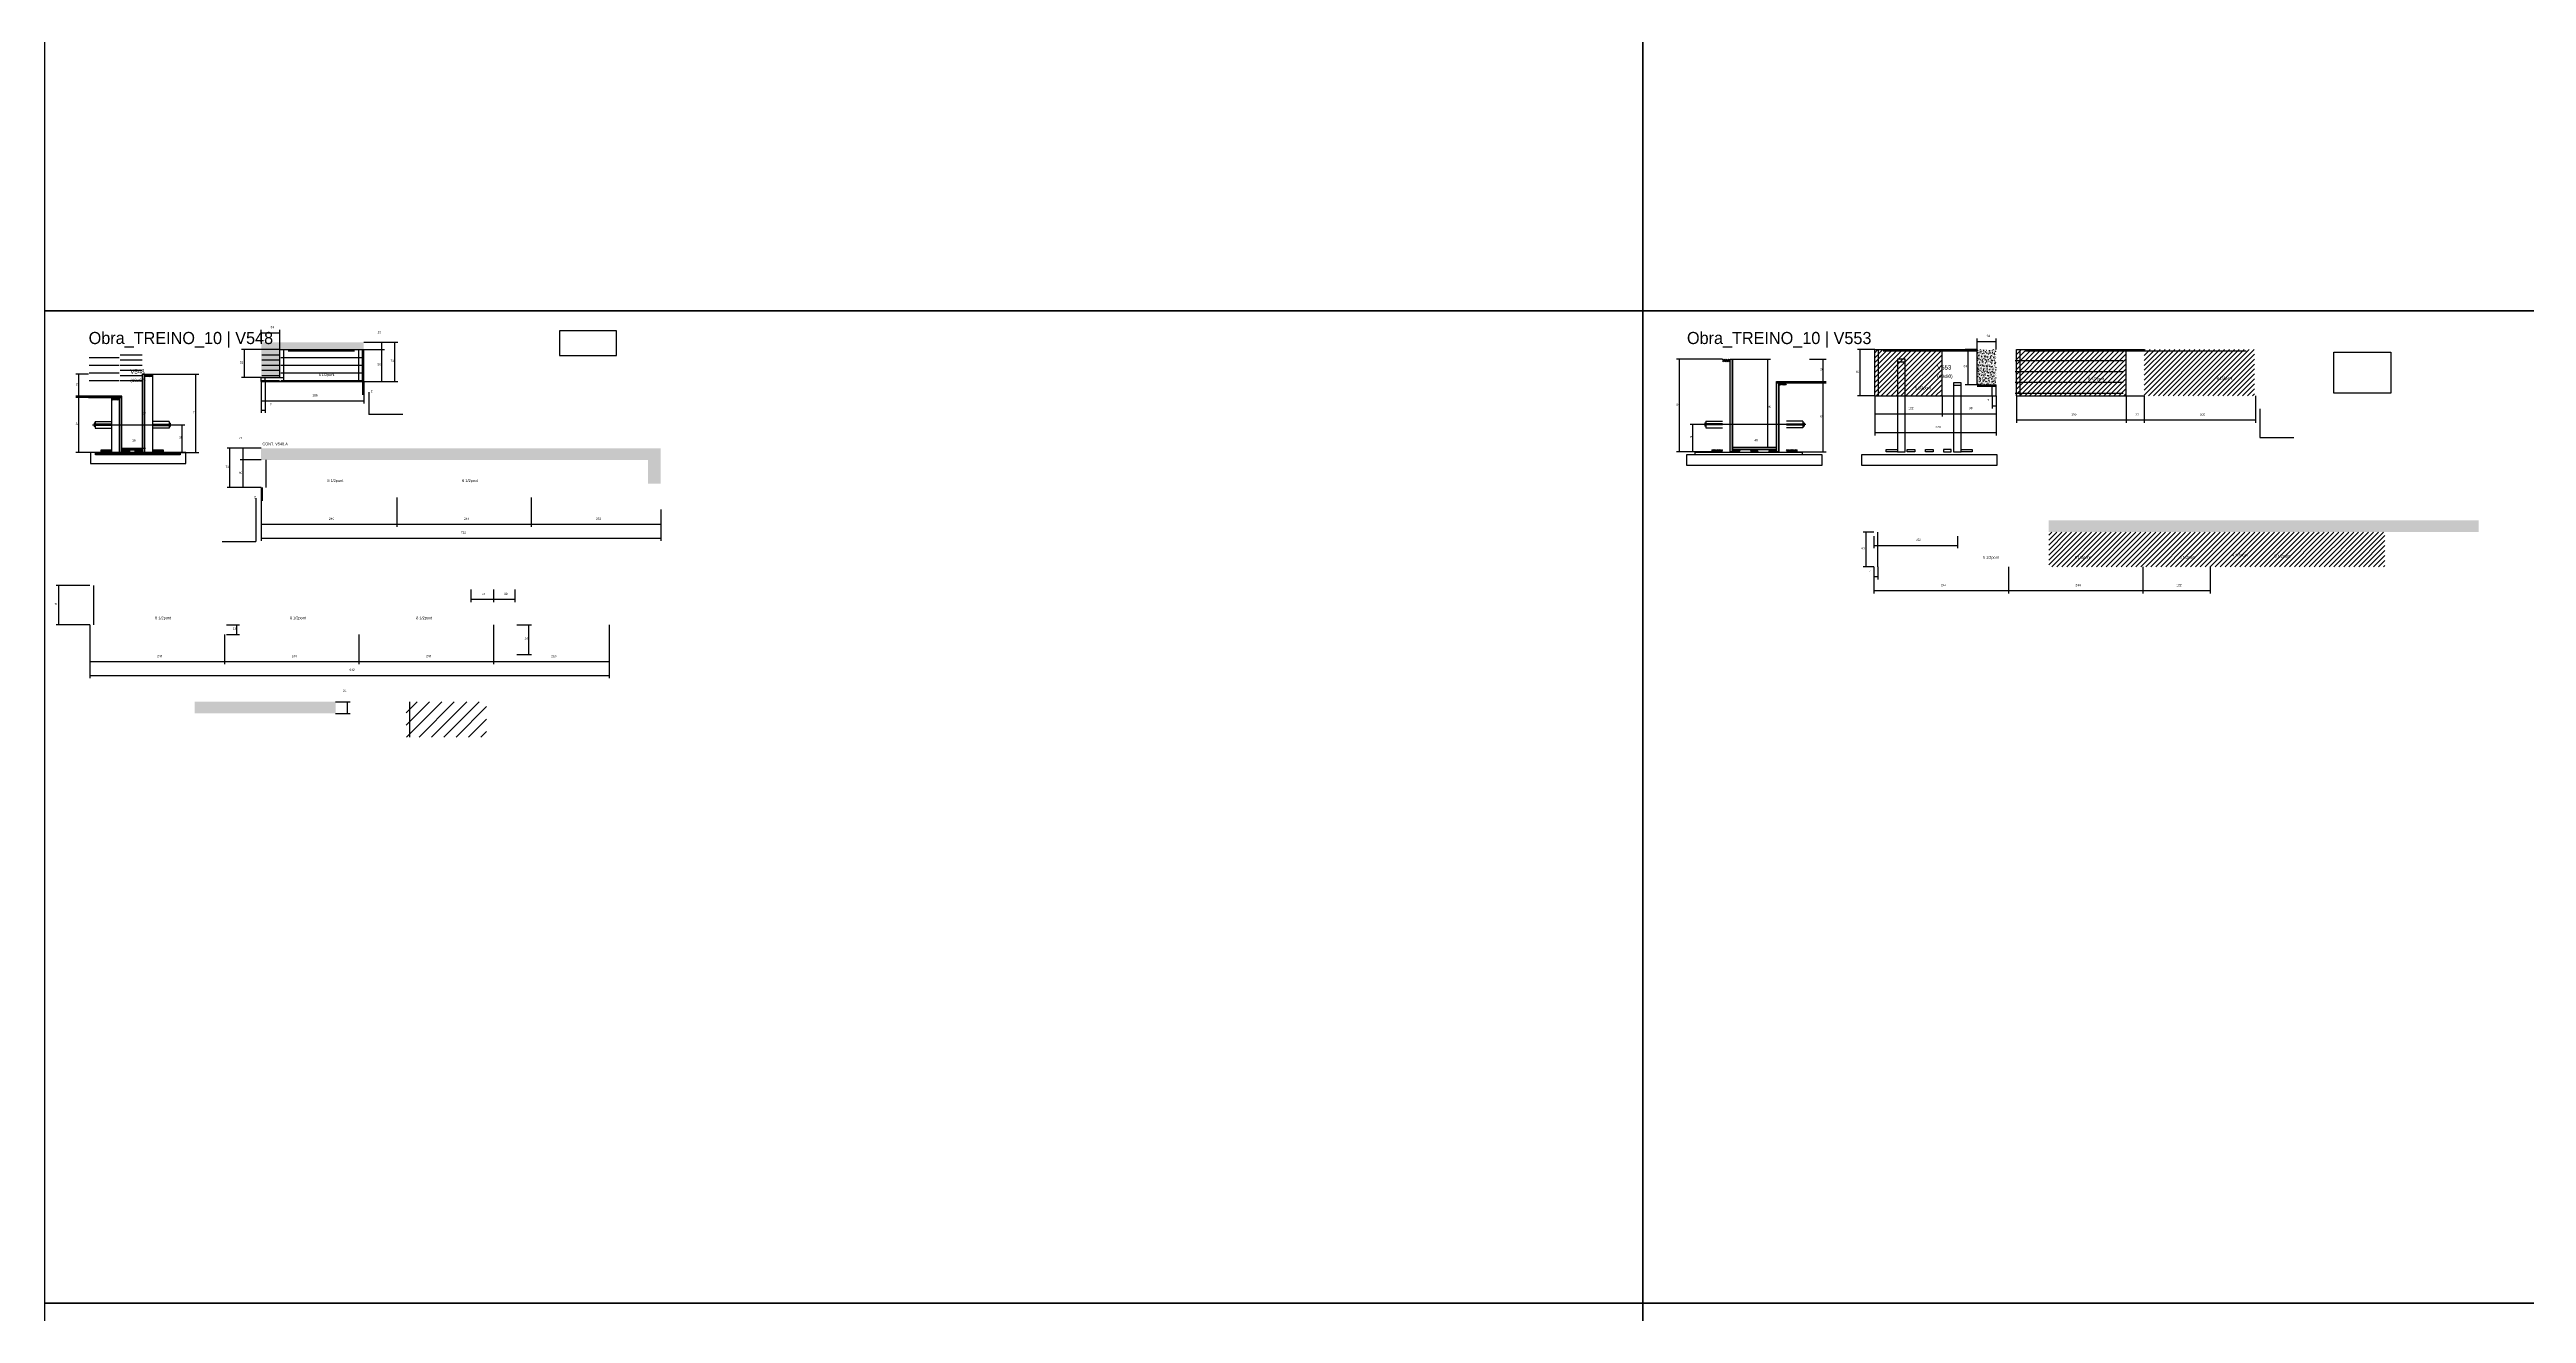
# Model space of a CAD drawing. Header units: metres. Extents: x -41 to 34840, y -36000 to 1848.
# Drawn here: x 26109 to 30603, y -19818 to -17526 of the extents above; entities that cross this region are included whole.
import ezdxf

# ---------------------------------------------------------------- set-up
doc = ezdxf.new("R2010")
doc.units = ezdxf.units.M
for name, color, linetype in [('barrote', 126, 'Continuous'), ('CELL_BORDER', 8, 'Continuous'), ('COTA', 4, 'Continuous'), ('Cota Seção (2x)', 4, 'Continuous'), ('Hachura', 253, 'Continuous'), ('LABEL_ID', 3, 'Continuous'), ('Madeira', 126, 'Continuous'), ('NOMENCLATURA', 7, 'Continuous'), ('Painéis', 200, 'Continuous'), ('SARR_2.2x7', 40, 'Continuous'), ('SCO-___-LAJ', 4, 'Continuous'), ('TENSOR', 2, 'Continuous'), ('Texto Seção', 7, 'Continuous')]:
    doc.layers.add(name, color=color, linetype=linetype)

msp = doc.modelspace()

# ---------------------------------------------------------------- hatches: boundary and pattern name
at = {"layer": 'COTA'}
h = msp.add_hatch(dxfattribs=at)
h.set_pattern_fill('AR-CONC', scale=0.03)
h.paths.add_polyline_path([(26527.1, -18070), (26679.1, -18070), (26679.1, -18056.8), (26493.1, -18056.8), (26493.1, -18120.8), (26527.1, -18120.8)])
h = msp.add_hatch(dxfattribs=at)
h.set_pattern_fill('AR-CONC', scale=0.03)
h.paths.add_polyline_path([(29640.8, -18070), (29606.8, -18070), (29606.8, -18070), (29606.8, -18134), (29606.8, -18134), (29640.8, -18134), (29640.8, -18134), (29640.8, -18070)])
h = msp.add_hatch(dxfattribs=at)
h.set_pattern_fill('AR-CONC', scale=0.03)
h.paths.add_polyline_path([(26493, -18249.1), (26493, -18270.3), (27195, -18270.3), (27195, -18313.1), (27218, -18313.1), (27218, -18249.1)])
h = msp.add_hatch(dxfattribs=at)
h.set_pattern_fill('AR-CONC', scale=0.03)
h.paths.add_polyline_path([(30516.3, -18401.2), (30516.3, -18380), (29736.3, -18380), (29736.3, -18401.2)])
h = msp.add_hatch(dxfattribs=at)
h.set_pattern_fill('AR-CONC', scale=0.03)
h.paths.add_polyline_path([(26372.6, -18708.9), (26372.6, -18730.1), (26628.1, -18730.1), (26628.1, -18708.9)])
at = {"layer": 'Hachura'}
h = msp.add_hatch(dxfattribs=at)
h.set_pattern_fill('ANSI31', scale=0.5)
h.paths.add_polyline_path([(29158.5, -18092.1), (29158.5, -18087.7), (29158.5, -18087.7), (29144.5, -18087.7), (29144.5, -18087.7), (29144.5, -18092.1), (29144.5, -18092.1), (29158.5, -18092.1)])
h = msp.add_hatch(color=8, dxfattribs=at)
h.dxf.hatch_style = 1
h.paths.add_polyline_path([(29158.5, -18087.7), (29162.5, -18087.7), (29162.5, -18087.7), (29162.5, -18255.7), (29162.5, -18255.7), (29158.5, -18255.7), (29158.5, -18255.7), (29158.5, -18087.7)])
h = msp.add_hatch(dxfattribs=at)
h.set_pattern_fill('ANSI31', scale=2)
h.paths.add_polyline_path([(29420.8, -18070), (29420.8, -18154), (29542.8, -18154), (29542.8, -18070)])
h = msp.add_hatch(dxfattribs=at)
h.set_pattern_fill('ANSI31', scale=2)
h.paths.add_polyline_path([(29876.8, -18070), (29677.8, -18070), (29677.8, -18154), (29876.8, -18154)])
h = msp.add_hatch(dxfattribs=at)
h.set_pattern_fill('ANSI31', scale=2)
h.paths.add_polyline_path([(30109.8, -18154), (30109.8, -18070), (29909.8, -18070), (29909.8, -18154)])
h = msp.add_hatch(color=8, dxfattribs=at)
h.dxf.hatch_style = 1
h.paths.add_polyline_path([(26240, -18157), (26240, -18154.6), (26240, -18154.6), (26180, -18154.6), (26180, -18154.6), (26180, -18157), (26180, -18157), (26240, -18157)])
h = msp.add_hatch(color=8, dxfattribs=at)
h.dxf.hatch_style = 1
h.paths.add_polyline_path([(26282, -18114.6), (26278, -18114.6), (26278, -18114.6), (26278, -18256.6), (26278, -18256.6), (26282, -18256.6), (26282, -18256.6), (26282, -18114.6)])
h = msp.add_hatch(dxfattribs=at)
h.set_pattern_fill('ANSI31', scale=0.5)
h.paths.add_polyline_path([(26282, -18119), (26282, -18114.6), (26282, -18114.6), (26296, -18114.6), (26296, -18114.6), (26296, -18119), (26296, -18119), (26282, -18119)])
h = msp.add_hatch(color=8, dxfattribs=at)
h.dxf.hatch_style = 1
h.paths.add_polyline_path([(29242.5, -18130.1), (29242.5, -18127.7), (29242.5, -18127.7), (29302.5, -18127.7), (29302.5, -18127.7), (29302.5, -18130.1), (29302.5, -18130.1), (29242.5, -18130.1)])
h = msp.add_hatch(color=8, dxfattribs=at)
h.dxf.hatch_style = 1
h.paths.add_polyline_path([(29242.5, -18130.1), (29246.5, -18130.1), (29246.5, -18130.1), (29246.5, -18255.7), (29246.5, -18255.7), (29242.5, -18255.7), (29242.5, -18255.7), (29242.5, -18130.1)])
h = msp.add_hatch(dxfattribs=at)
h.set_pattern_fill('ANSI31', scale=0.5)
h.paths.add_polyline_path([(29260.5, -18134.5), (29260.5, -18130.1), (29260.5, -18130.1), (29246.5, -18130.1), (29246.5, -18130.1), (29246.5, -18134.5), (29246.5, -18134.5), (29260.5, -18134.5)])
h = msp.add_hatch(dxfattribs=at)
h.set_pattern_fill('ANSI31', scale=0.5)
h.paths.add_polyline_path([(26222, -18161.4), (26222, -18157), (26222, -18157), (26236, -18157), (26236, -18157), (26236, -18161.4), (26236, -18161.4), (26222, -18161.4)])
h = msp.add_hatch(color=8, dxfattribs=at)
h.dxf.hatch_style = 1
h.paths.add_polyline_path([(26240, -18157), (26236, -18157), (26236, -18157), (26236, -18256.6), (26236, -18256.6), (26240, -18256.6), (26240, -18256.6), (26240, -18157)])
h = msp.add_hatch(dxfattribs=at)
h.set_pattern_fill('ANSI31', scale=0.5)
h.paths.add_polyline_path([(26222, -18256.6), (26222, -18252.2), (26222, -18252.2), (26202, -18252.2), (26202, -18252.2), (26202, -18256.6), (26202, -18256.6), (26222, -18256.6)])
h = msp.add_hatch(color=8, dxfattribs=at)
h.dxf.hatch_style = 1
h.paths.add_polyline_path([(26240, -18252.2), (26240, -18248.6), (26240, -18248.6), (26278, -18248.6), (26278, -18248.6), (26278, -18252.2), (26278, -18252.2), (26240, -18252.2)])
h = msp.add_hatch(dxfattribs=at)
h.set_pattern_fill('ANSI31', scale=0.5)
h.paths.add_polyline_path([(26240, -18256.6), (26240, -18252.2), (26240, -18252.2), (26254, -18252.2), (26254, -18252.2), (26254, -18256.6), (26254, -18256.6), (26240, -18256.6)])
h = msp.add_hatch(dxfattribs=at)
h.set_pattern_fill('ANSI31', scale=0.5)
h.paths.add_polyline_path([(26278, -18256.6), (26278, -18252.2), (26278, -18252.2), (26264, -18252.2), (26264, -18252.2), (26264, -18256.6), (26264, -18256.6), (26278, -18256.6)])
h = msp.add_hatch(dxfattribs=at)
h.set_pattern_fill('ANSI31', scale=0.5)
h.paths.add_polyline_path([(26316, -18256.6), (26316, -18252.2), (26316, -18252.2), (26296, -18252.2), (26296, -18252.2), (26296, -18256.6), (26296, -18256.6), (26316, -18256.6)])
h = msp.add_hatch(dxfattribs=at)
h.set_pattern_fill('ANSI31', scale=0.5)
h.paths.add_polyline_path([(29124.5, -18255.7), (29124.5, -18251.3), (29124.5, -18251.3), (29144.5, -18251.3), (29144.5, -18251.3), (29144.5, -18255.7), (29144.5, -18255.7), (29124.5, -18255.7)])
h = msp.add_hatch(color=8, dxfattribs=at)
h.dxf.hatch_style = 1
h.paths.add_polyline_path([(29242.4, -18251.3), (29242.4, -18247.7), (29242.4, -18247.7), (29162.5, -18247.7), (29162.5, -18247.7), (29162.5, -18251.3), (29162.5, -18251.3), (29242.4, -18251.3)])
h = msp.add_hatch(dxfattribs=at)
h.set_pattern_fill('ANSI31', scale=0.5)
h.paths.add_polyline_path([(29162.5, -18255.7), (29162.5, -18251.3), (29162.5, -18251.3), (29176.5, -18251.3), (29176.5, -18251.3), (29176.5, -18255.7), (29176.5, -18255.7), (29162.5, -18255.7)])
h = msp.add_hatch(dxfattribs=at)
h.set_pattern_fill('ANSI31', scale=0.5)
h.paths.add_polyline_path([(29195.4, -18255.7), (29195.4, -18251.3), (29195.4, -18251.3), (29209.4, -18251.3), (29209.4, -18251.3), (29209.4, -18255.7), (29209.4, -18255.7), (29195.4, -18255.7)])
h = msp.add_hatch(dxfattribs=at)
h.set_pattern_fill('ANSI31', scale=0.5)
h.paths.add_polyline_path([(29242.4, -18255.7), (29242.4, -18251.3), (29242.4, -18251.3), (29228.4, -18251.3), (29228.4, -18251.3), (29228.4, -18255.7), (29228.4, -18255.7), (29242.4, -18255.7)])
h = msp.add_hatch(dxfattribs=at)
h.set_pattern_fill('ANSI31', scale=0.5)
h.paths.add_polyline_path([(29260.5, -18255.7), (29260.5, -18251.3), (29260.5, -18251.3), (29280.5, -18251.3), (29280.5, -18251.3), (29280.5, -18255.7), (29280.5, -18255.7), (29260.5, -18255.7)])
h = msp.add_hatch(dxfattribs=at)
h.set_pattern_fill('ANSI31', scale=2)
h.paths.add_polyline_path([(29980.3, -18464), (29980.3, -18401.2), (29736.3, -18401.2), (29736.3, -18464)])
h = msp.add_hatch(dxfattribs=at)
h.set_pattern_fill('ANSI31', scale=2)
h.paths.add_polyline_path([(30224.3, -18464), (30224.3, -18401.2), (29980.3, -18401.2), (29980.3, -18464)])
h = msp.add_hatch(dxfattribs=at)
h.set_pattern_fill('ANSI31', scale=2)
h.paths.add_polyline_path([(30280.3, -18464), (30346.3, -18464), (30346.3, -18401.2), (30224.3, -18401.2), (30224.3, -18464)])
h = msp.add_hatch(dxfattribs=at)
h.set_pattern_fill('ANSI31', scale=5)
h.paths.add_polyline_path([(26756, -18708.9), (26756, -18772.9), (26902, -18772.9), (26902, -18708.9)])

# ---------------------------------------------------------------- linework, layer by layer
for p, q in [((26192, -18200.6), (26192, -18212.6)), ((26192, -18200.6), (26222, -18200.6)), ((26326, -18200.6), (26296, -18200.6)), ((26326, -18200.6), (26326, -18212.6)), ((29114.5, -18199.7), (29114.5, -18211.7)), ((29114.5, -18199.7), (29144.5, -18199.7)), ((29290.5, -18199.7), (29260.5, -18199.7)), ((29290.5, -18199.7), (29290.5, -18211.7)), ((26190, -18203.6), (26190, -18209.6)), ((26192, -18203.6), (26190, -18203.6)), ((26192, -18209.6), (26190, -18209.6)), ((26222, -18205.6), (26192, -18205.6)), ((26222, -18207.6), (26192, -18207.6)), ((26192, -18212.6), (26222, -18212.6)), ((26296, -18205.6), (26326, -18205.6)), ((26296, -18207.6), (26326, -18207.6)), ((26326, -18212.6), (26296, -18212.6)), ((26328, -18203.6), (26326, -18203.6)), ((26326, -18209.6), (26328, -18209.6)), ((26328, -18203.6), (26328, -18209.6)), ((29112.5, -18202.7), (29112.5, -18208.7)), ((29112.5, -18202.7), (29114.5, -18202.7)), ((29114.5, -18208.7), (29112.5, -18208.7)), ((29144.5, -18204.7), (29114.5, -18204.7)), ((29144.5, -18206.7), (29114.5, -18206.7)), ((29114.5, -18211.7), (29144.5, -18211.7)), ((29260.5, -18204.7), (29290.5, -18204.7)), ((29260.5, -18206.7), (29290.5, -18206.7)), ((29290.5, -18211.7), (29260.5, -18211.7)), ((29290.5, -18202.7), (29292.5, -18202.7)), ((29290.5, -18208.7), (29292.5, -18208.7)), ((29292.5, -18202.7), (29292.5, -18208.7))]:
    msp.add_line(p, q)
for points in [[(27137.6, -18036), (27034.1, -18036), (27034.1, -18081), (27137.6, -18081)], [(30253.7, -18074.9), (30357.1, -18074.9), (30357.1, -18149), (30253.7, -18149)]]:
    msp.add_lwpolyline(points, close=True)
at = {"layer": 'barrote'}
for points in [[(26183.6, -18276.6), (26356.6, -18276.6), (26356.6, -18256.6), (26183.6, -18256.6)], [(29324.9, -18280.2), (29080, -18280.2), (29080, -18260.2), (29324.9, -18260.2)]]:
    msp.add_lwpolyline(points, close=True, dxfattribs=at)
at = {"layer": 'CELL_BORDER'}
for points in [[(26100, -18000), (29000, -18000), (29000, -16200), (26100, -16200)], [(29000, -18000), (31900, -18000), (31900, -16200), (29000, -16200)], [(26100, -19800), (29000, -19800), (29000, -18000), (26100, -18000)], [(29000, -19800), (31900, -19800), (31900, -18000), (29000, -18000)], [(26100, -21600), (29000, -21600), (29000, -19800), (26100, -19800)], [(29000, -21600), (31900, -21600), (31900, -19800), (29000, -19800)]]:
    msp.add_lwpolyline(points, close=True, dxfattribs=at)
at = {"layer": 'COTA'}
for p, q in [((26493.1, -18056.8), (26493.1, -18034.4)), ((26493.1, -18039.4), (26527.1, -18039.4)), ((26527.1, -18070), (26527.1, -18034.4)), ((26679.1, -18056.8), (26740.8, -18056.8)), ((26735.8, -18127.8), (26735.8, -18056.8)), ((29606.8, -18070), (29606.8, -18050.1)), ((29606.8, -18055.1), (29640.8, -18055.1)), ((29640.8, -18070), (29640.8, -18050.1)), ((26527.1, -18070), (26457.5, -18070)), ((26462.5, -18120.8), (26462.5, -18070)), ((29144.5, -18087.7), (29061.2, -18087.7)), ((29066.2, -18255.7), (29066.2, -18087.7)), ((29302.5, -18087.7), (29332.3, -18087.7)), ((29327.3, -18127.7), (29327.3, -18087.7)), ((29420.8, -18070), (29389.4, -18070)), ((29394.4, -18154), (29394.4, -18070)), ((29606.8, -18070), (29585, -18070)), ((29590, -18134), (29590, -18070)), ((26180, -18114.6), (26157, -18114.6)), ((26180, -18154.6), (26157, -18154.6)), ((26162, -18154.6), (26162, -18114.6)), ((26296, -18114.6), (26379.7, -18114.6)), ((26374.7, -18256.6), (26374.7, -18114.6)), ((26493.1, -18120.8), (26457.5, -18120.8)), ((26493.1, -18127.8), (26493.1, -18167.9)), ((26493.1, -18127.8), (26493.1, -18184.8)), ((26500.1, -18127.8), (26500.1, -18184.8)), ((26677.1, -18127.8), (26677.1, -18152.4)), ((26677.1, -18147.4), (26679.1, -18147.4)), ((26679.1, -18127.8), (26740.8, -18127.8)), ((26679.1, -18127.8), (26679.1, -18167.9)), ((26679.1, -18127.8), (26679.1, -18152.4)), ((29260.5, -18130.1), (29332.3, -18130.1)), ((29302.5, -18127.7), (29332.3, -18127.7)), ((29327.3, -18255.7), (29327.3, -18130.1)), ((29420.8, -18154), (29389.4, -18154)), ((29420.8, -18154), (29420.8, -18191.3)), ((29420.8, -18154), (29420.8, -18225.6)), ((29542.8, -18154), (29542.8, -18191.3)), ((29542.8, -18154), (29542.8, -18191.3)), ((29606.8, -18134), (29585, -18134)), ((29633.8, -18154), (29633.8, -18176.8)), ((29640.8, -18154), (29640.8, -18191.3)), ((29640.8, -18154), (29640.8, -18225.6)), ((29640.8, -18154), (29640.8, -18176.8)), ((29677.8, -18154), (29677.8, -18202.7)), ((29876.8, -18154), (29876.8, -18202.7)), ((29876.8, -18154), (29876.8, -18202.7)), ((29909.8, -18154), (29909.8, -18202.7)), ((29909.8, -18154), (29909.8, -18202.7)), ((30111.8, -18154), (30111.8, -18202.7)), ((26222, -18157), (26157, -18157)), ((26162, -18256.6), (26162, -18157)), ((26493.1, -18162.9), (26679.1, -18162.9)), ((26493.1, -18179.8), (26500.1, -18179.8)), ((29420.8, -18186.3), (29542.8, -18186.3)), ((29542.8, -18186.3), (29640.8, -18186.3)), ((29633.8, -18171.8), (29640.8, -18171.8)), ((29677.8, -18197.7), (29876.8, -18197.7)), ((29876.8, -18197.7), (29909.8, -18197.7)), ((29909.8, -18197.7), (30111.8, -18197.7)), ((26331.3, -18206.6), (26354.8, -18206.6)), ((26349.8, -18256.6), (26349.8, -18206.6)), ((29109.1, -18205.7), (29085.6, -18205.7)), ((29090.6, -18255.7), (29090.6, -18205.7)), ((29420.8, -18220.6), (29640.8, -18220.6)), ((26222, -18256.6), (26157, -18256.6)), ((26320.4, -18256.6), (26379.7, -18256.6)), ((26331.3, -18256.6), (26354.8, -18256.6)), ((26493, -18249.1), (26431.3, -18249.1)), ((26436.3, -18320.1), (26436.3, -18249.1)), ((29144.5, -18255.7), (29061.2, -18255.7)), ((29109.1, -18255.7), (29085.6, -18255.7)), ((29260.5, -18255.7), (29332.3, -18255.7)), ((26493, -18320.1), (26431.3, -18320.1)), ((26493, -18320.1), (26493, -18416.9)), ((26493, -18320.1), (26493, -18344.6)), ((26495, -18320.1), (26495, -18344.6)), ((26493, -18339.6), (26495, -18339.6)), ((27218, -18360.1), (27218, -18416.9)), ((26493, -18411.9), (27218, -18411.9)), ((29419.1, -18401.2), (29399.9, -18401.2)), ((29404.9, -18464), (29404.9, -18401.2)), ((29419.1, -18408.2), (29419.1, -18430.5)), ((29419.1, -18425.5), (29571.1, -18425.5)), ((29571.1, -18408.2), (29571.1, -18430.5)), ((29419.1, -18464), (29399.9, -18464)), ((29419.1, -18464), (29419.1, -18486.8)), ((29419.1, -18464), (29419.1, -18512.3)), ((29426.1, -18464), (29426.1, -18486.8)), ((29663.1, -18464), (29663.1, -18512.3)), ((29663.1, -18464), (29663.1, -18512.3)), ((29907.1, -18464), (29907.1, -18512.3)), ((29907.1, -18464), (29907.1, -18512.3)), ((30029.1, -18464), (30029.1, -18512.3)), ((26182.4, -18498.1), (26120.8, -18498.1)), ((26125.8, -18569.1), (26125.8, -18498.1)), ((26873.4, -18505.1), (26873.4, -18528)), ((26914.4, -18505.1), (26914.4, -18528)), ((26914.4, -18505.1), (26914.4, -18528)), ((26953.4, -18505.1), (26953.4, -18528)), ((29419.1, -18481.8), (29426.1, -18481.8)), ((29419.1, -18507.3), (29663.1, -18507.3)), ((29663.1, -18507.3), (29907.1, -18507.3)), ((29907.1, -18507.3), (30029.1, -18507.3)), ((26873.4, -18523), (26914.4, -18523)), ((26914.4, -18523), (26953.4, -18523)), ((26182.4, -18569.1), (26120.8, -18569.1)), ((26182.4, -18569.1), (26182.4, -18666)), ((26429.9, -18569.1), (26453.9, -18569.1)), ((26429.9, -18587.1), (26453.9, -18587.1)), ((26448.9, -18587.1), (26448.9, -18569.1)), ((26914.4, -18569.1), (26914.4, -18640.6)), ((26956.9, -18569.1), (26983.7, -18569.1)), ((26978.7, -18623.1), (26978.7, -18569.1)), ((27124.4, -18569.1), (27124.4, -18666)), ((27124.4, -18569.1), (27124.4, -18640.6)), ((26914.4, -18635.6), (27124.4, -18635.6)), ((26956.9, -18623.1), (26983.7, -18623.1)), ((26182.4, -18661), (27124.4, -18661)), ((26628.1, -18708.9), (26654.7, -18708.9)), ((26628.1, -18730.1), (26654.7, -18730.1)), ((26649.7, -18730.1), (26649.7, -18708.9))]:
    msp.add_line(p, q, dxfattribs=at)
at = {"layer": 'Cota Seção (2x)'}
for p, q in [((26679.1, -18056.8), (26716.9, -18056.8)), ((26711.9, -18070), (26711.9, -18056.8)), ((26679.1, -18070), (26716.9, -18070)), ((26679.1, -18070), (26716.9, -18070)), ((26711.9, -18127.8), (26711.9, -18070)), ((29162.5, -18087.7), (29231.8, -18087.7)), ((29226.8, -18247.7), (29226.8, -18087.7)), ((26278, -18248.6), (26278, -18114.6)), ((26278, -18114.6), (26283, -18114.6)), ((26679.1, -18127.8), (26716.9, -18127.8)), ((26240, -18256.6), (26240, -18243.6)), ((26278, -18256.6), (26278, -18243.6)), ((29162.5, -18255.7), (29162.5, -18242.7)), ((29242.4, -18255.7), (29242.4, -18242.7)), ((26240, -18248.6), (26278, -18248.6)), ((26278, -18248.6), (26283, -18248.6)), ((26493, -18249.1), (26455.2, -18249.1)), ((26493, -18270.3), (26455.2, -18270.3)), ((26493, -18270.3), (26455.2, -18270.3)), ((26460.2, -18270.3), (26460.2, -18249.1)), ((26460.2, -18320.1), (26460.2, -18270.3)), ((29162.5, -18247.7), (29231.8, -18247.7)), ((29162.5, -18247.7), (29242.4, -18247.7)), ((26493, -18320.1), (26455.2, -18320.1)), ((26493, -18320.1), (26493, -18391.6)), ((26739, -18338.1), (26739, -18391.6)), ((26739, -18338.1), (26739, -18391.6)), ((26983, -18338.1), (26983, -18391.6)), ((26983, -18338.1), (26983, -18391.6)), ((27218, -18360.1), (27218, -18391.6)), ((26493, -18386.6), (26739, -18386.6)), ((26739, -18386.6), (26983, -18386.6)), ((26983, -18386.6), (27218, -18386.6)), ((26182.4, -18569.1), (26182.4, -18640.6)), ((26426.4, -18587.1), (26426.4, -18640.6)), ((26426.4, -18587.1), (26426.4, -18640.6)), ((26670.4, -18587.1), (26670.4, -18640.6)), ((26670.4, -18587.1), (26670.4, -18640.6)), ((26914.4, -18569.1), (26914.4, -18640.6)), ((26182.4, -18635.6), (26426.4, -18635.6)), ((26426.4, -18635.6), (26670.4, -18635.6)), ((26670.4, -18635.6), (26914.4, -18635.6))]:
    msp.add_line(p, q, dxfattribs=at)
at = {"layer": 'Madeira'}
for points in [[(29475.7, -18092.1), (29475.7, -18087.7), (29461.7, -18087.7), (29461.7, -18092.1)], [(29475.7, -18087.7), (29461.7, -18087.7), (29461.7, -18255.7), (29475.7, -18255.7)], [(26282, -18119), (26282, -18114.6), (26296, -18114.6), (26296, -18119)], [(26282, -18114.6), (26296, -18114.6), (26296, -18256.6), (26282, -18256.6)], [(29577.7, -18134.5), (29577.7, -18130.1), (29563.7, -18130.1), (29563.7, -18134.5)], [(29577.7, -18130.1), (29563.7, -18130.1), (29563.7, -18255.7), (29577.7, -18255.7)], [(26222, -18161.4), (26222, -18157), (26236, -18157), (26236, -18161.4)], [(26222, -18157), (26236, -18157), (26236, -18256.6), (26222, -18256.6)], [(26183.6, -18276.6), (26356.6, -18276.6), (26356.6, -18256.6), (26183.6, -18256.6)], [(26222, -18256.6), (26222, -18252.2), (26202, -18252.2), (26202, -18256.6)], [(26240, -18256.6), (26240, -18252.2), (26254, -18252.2), (26254, -18256.6)], [(26278, -18256.6), (26278, -18252.2), (26264, -18252.2), (26264, -18256.6)], [(26316, -18256.6), (26316, -18252.2), (26296, -18252.2), (26296, -18256.6)], [(29642.1, -18280.2), (29397.2, -18280.2), (29397.2, -18260.2), (29642.1, -18260.2)], [(29441.7, -18255.7), (29441.7, -18251.3), (29461.7, -18251.3), (29461.7, -18255.7)], [(29479.7, -18255.7), (29479.7, -18251.3), (29493.7, -18251.3), (29493.7, -18255.7)], [(29512.6, -18255.7), (29512.6, -18251.3), (29526.6, -18251.3), (29526.6, -18255.7)], [(29559.6, -18255.7), (29559.6, -18251.3), (29545.6, -18251.3), (29545.6, -18255.7)], [(29577.7, -18255.7), (29577.7, -18251.3), (29597.7, -18251.3), (29597.7, -18255.7)]]:
    msp.add_lwpolyline(points, close=True, dxfattribs=at)
at = {"layer": 'NOMENCLATURA'}
for p, q in [((26688.5, -18147.4), (26688.5, -18187.6)), ((26750, -18187.6), (26688.5, -18187.6)), ((30119.7, -18177.2), (30119.7, -18229.6)), ((30119.7, -18229.6), (30181.2, -18229.6)), ((26483.6, -18339.6), (26483.6, -18418.1)), ((26422.1, -18418.1), (26483.6, -18418.1))]:
    msp.add_line(p, q, dxfattribs=at)
at = {"layer": 'Painéis'}
for p, q in [((26527.1, -18070), (26679.1, -18070)), ((26527.1, -18120.8), (26527.1, -18070)), ((26677.1, -18127.8), (26677.1, -18070)), ((26679.1, -18127.8), (26679.1, -18070)), ((29162.5, -18255.7), (29162.5, -18087.7)), ((29420.8, -18070), (29606.8, -18070)), ((29420.8, -18154), (29420.8, -18070)), ((29542.8, -18154), (29542.8, -18070)), ((29606.8, -18134), (29606.8, -18070)), ((29677.8, -18070), (29876.8, -18070)), ((29677.8, -18154), (29677.8, -18070)), ((29876.8, -18070), (29909.8, -18070)), ((29876.8, -18154), (29876.8, -18070)), ((26180, -18154.6), (26240, -18154.6)), ((26278, -18256.6), (26278, -18114.6)), ((26493.1, -18120.8), (26527.1, -18120.8)), ((26493.1, -18127.8), (26493.1, -18120.8)), ((26493.1, -18127.8), (26679.1, -18127.8)), ((29242.5, -18127.7), (29302.5, -18127.7)), ((29246.5, -18255.7), (29246.5, -18130.1)), ((29420.8, -18154), (29640.8, -18154)), ((29606.8, -18134), (29640.8, -18134)), ((29640.8, -18154), (29640.8, -18134)), ((29677.8, -18154), (29876.8, -18154)), ((29876.8, -18154), (29909.8, -18154)), ((26236, -18256.6), (26236, -18157)), ((29162.5, -18247.7), (29242.4, -18247.7)), ((29162.5, -18251.3), (29162.5, -18247.7)), ((29242.4, -18251.3), (29242.4, -18247.7))]:
    msp.add_line(p, q, dxfattribs=at)
for points in [[(29158.5, -18087.7), (29162.5, -18087.7), (29162.5, -18255.7), (29158.5, -18255.7)], [(26240, -18157), (26240, -18154.6), (26180, -18154.6), (26180, -18157)], [(26282, -18114.6), (26278, -18114.6), (26278, -18256.6), (26282, -18256.6)], [(29242.5, -18130.1), (29242.5, -18127.7), (29302.5, -18127.7), (29302.5, -18130.1)], [(29242.5, -18130.1), (29246.5, -18130.1), (29246.5, -18255.7), (29242.5, -18255.7)], [(26240, -18157), (26236, -18157), (26236, -18256.6), (26240, -18256.6)], [(26240, -18252.2), (26240, -18248.6), (26278, -18248.6), (26278, -18252.2)], [(29242.4, -18251.3), (29242.4, -18247.7), (29162.5, -18247.7), (29162.5, -18251.3)]]:
    msp.add_lwpolyline(points, close=True, dxfattribs=at)
at = {"layer": 'SARR_2.2x7'}
for p, q in [((26181, -18084.1), (26235.4, -18084.1)), ((26181, -18098.2), (26235.4, -18098.2)), ((26237.4, -18079.4), (26277.4, -18079.4)), ((26237.4, -18088.8), (26277.4, -18088.8)), ((26237.4, -18098.2), (26277.4, -18098.2)), ((26237.4, -18107.6), (26277.4, -18107.6)), ((26494.4, -18079.4), (26526.4, -18079.4)), ((26494.4, -18088.8), (26526.4, -18088.8)), ((26494.4, -18098.2), (26526.4, -18098.2)), ((26494.4, -18107.6), (26526.4, -18107.6)), ((26528.4, -18084.1), (26676.4, -18084.1)), ((26528.4, -18098.2), (26676.4, -18098.2)), ((26534.1, -18120.8), (26534.1, -18070)), ((26542.1, -18072.2), (26662.1, -18072.2)), ((26670.1, -18127.8), (26670.1, -18070)), ((29427.8, -18154), (29427.8, -18070)), ((29435.8, -18072.2), (29606.8, -18072.2)), ((29675.3, -18089.7), (29871.3, -18089.7)), ((29675.3, -18109.5), (29871.3, -18109.5)), ((29684.8, -18154), (29684.8, -18070)), ((29692.8, -18072.2), (29876.8, -18072.2)), ((29876.8, -18072.2), (29909.8, -18072.2)), ((29909.8, -18072.2), (30094.8, -18072.2)), ((26181, -18112.3), (26235.4, -18112.3)), ((26181, -18126.4), (26235.4, -18126.4)), ((26237.4, -18117), (26277.4, -18117)), ((26237.4, -18126.4), (26277.4, -18126.4)), ((26493.1, -18127.8), (26534.1, -18127.8)), ((26494.4, -18117), (26526.4, -18117)), ((26494.4, -18126.4), (26526.4, -18126.4)), ((26500.1, -18127.8), (26500.1, -18120.8)), ((26527.1, -18120.8), (26534.1, -18120.8)), ((26528.4, -18112.3), (26676.4, -18112.3)), ((26528.4, -18126.4), (26676.4, -18126.4)), ((26534.1, -18127.8), (26534.1, -18120.8)), ((29606.8, -18136.2), (29640.8, -18136.2)), ((29633.8, -18154), (29633.8, -18134)), ((29675.3, -18129.2), (29871.3, -18129.2)), ((29675.3, -18149), (29871.3, -18149)), ((26502, -18320.1), (26502, -18270.3)), ((29426.1, -18464), (29426.1, -18401.2)), ((26189.4, -18569.1), (26189.4, -18498.1)), ((26763, -18772.9), (26763, -18708.9))]:
    msp.add_line(p, q, dxfattribs=at)
at = {"layer": 'SCO-___-LAJ'}
for points in [[(26192.6, -18257.9), (26345.9, -18257.9), (26345.9, -18261.1), (26192.6, -18261.1)], [(29289.8, -18257), (29094.5, -18257), (29094.5, -18260.2), (29289.8, -18260.2)]]:
    msp.add_lwpolyline(points, close=True, dxfattribs=at)
at = {"layer": 'TENSOR'}
for p, q in [((26187, -18206.6), (26331.3, -18206.6)), ((29295.5, -18205.7), (29109.1, -18205.7))]:
    msp.add_line(p, q, dxfattribs=at)

# ---------------------------------------------------------------- texts
at = {"layer": 'COTA'}
for s, p in [('34', (26510.1, -18031.2)), ('34', (29623.8, -18046.9)), ('51', (26454.3, -18095.4)), ('71', (26727.7, -18092.3)), ('20', (29321.8, -18107.7)), ('84', (29386.3, -18112)), ('64', (29581.9, -18102)), ('20', (26156.5, -18134.6)), ('186', (26586.1, -18154.8)), ('2', (26691.8, -18147.4)), ('71', (26369.2, -18185.6)), ('7', (26509, -18171.8)), ('84', (29060.7, -18171.7)), ('63', (29321.8, -18192.9)), ('122', (29481.8, -18178.2)), ('98', (29591.8, -18178.2)), ('7', (29625, -18163.7)), ('199', (29777.3, -18189.6)), ('33', (29893.3, -18189.5)), ('202', (30010.8, -18189.6)), ('50', (26156.5, -18206.8)), ('25', (26344.3, -18231.6)), ('25', (29085.1, -18230.7)), ('220', (29530.8, -18212.5)), ('71', (26428.3, -18284.6)), ('2', (26480.3, -18339.6)), ('725', (26855.5, -18403.8)), ('152', (29495.1, -18417.3)), ('63', (29396.7, -18432.6)), ('7', (29410.2, -18473.7)), ('41', (26893.9, -18515.4)), ('39', (26933.9, -18515.2)), ('244', (29541.1, -18499.2)), ('244', (29785.1, -18499.2)), ('122', (29968.1, -18499.2)), ('71', (26117.8, -18533.6)), ('18', (26441.3, -18578.1)), ('54', (26971.1, -18596.1)), ('942', (26653.4, -18652.9)), ('210', (27019.4, -18628)), ('21', (26641.6, -18691))]:
    msp.add_text(s, height=4, dxfattribs=at).set_placement(p)
at = {"layer": 'Cota Seção (2x)'}
for s, p in [('13', (26704.2, -18040.6)), ('58', (26704.2, -18098.9)), ('67', (26278, -18188.6)), ('80', (29226.8, -18175.5)), ('19', (26259, -18237.1)), ('21', (26452.7, -18232.4)), ('40', (29202.4, -18236.2)), ('50', (26452.6, -18295.2)), ('246', (26616, -18379)), ('244', (26861, -18379)), ('235', (27100.5, -18378.9)), ('244', (26304.4, -18628.1)), ('244', (26548.4, -18628.1)), ('244', (26792.4, -18628.1))]:
    msp.add_text(s, height=4, dxfattribs=at).set_placement(p)
at = {"layer": 'LABEL_ID'}
for s, p in [('Obra_TREINO_10 | V548', (26180, -18060)), ('Obra_TREINO_10 | V553', (29080, -18060))]:
    msp.add_text(s, height=22, dxfattribs=at).set_placement(p)
at = {"layer": 'NOMENCLATURA'}
for s, p in [('5 1/2pont', (26597.3, -18117.9)), ('5 1/2pont', (29493.5, -18142.2)), ('8 1/2pont', (29807.9, -18125.5)), ('8 1/2pont', (30041, -18124.3)), ('8 1/2pont', (26613.2, -18310.2)), ('8 1/2pont', (26857.8, -18310.2)), ('5 1/2pont', (29616.9, -18449.5)), ('8 1/2pont', (29783.5, -18449.5)), ('5 1/2pont', (29973.8, -18449.5)), ('4 1/2pont', (30068.7, -18445.3)), ('5 1/2pont', (30146, -18447.3)), ('8 1/2pont', (26300.7, -18559.2)), ('8 1/2pont', (26545.3, -18559.2)), ('8 1/2pont', (26774.4, -18559.2))]:
    msp.add_text(s, height=5, dxfattribs=at).set_placement(p)
at = {"layer": 'Texto Seção'}
for s, height, p in [('V548', 8, (26255.6, -18114)), ('V553', 8, (29533.9, -18106.3)), ('(19x67)', 6, (26255.6, -18129)), ('(40x80)', 6, (29533.9, -18121.3)), ('CONT. V548.A', 5, (26495.3, -18243.7))]:
    msp.add_text(s, height=height, dxfattribs=at).set_placement(p)

doc.saveas('drawing.dxf')
